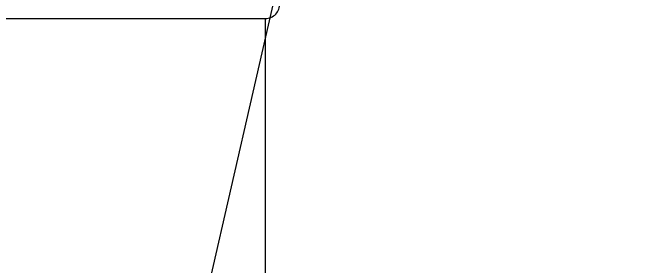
# Model space of a CAD drawing. Extents: x 39751 to 116307, y -36149 to -14965.
# Drawn here: x 44301.7 to 44754.4, y -31737.7 to -31559.9 of the extents above; entities that cross this region are included whole.
import ezdxf

# ---------------------------------------------------------------- set-up
doc = ezdxf.new("R2010")
doc.units = 0
doc.header["$LTSCALE"] = 1500
doc.layers.add('confinea', color=3, linetype='Continuous')
doc.styles.get("Standard").update_dxf_attribs({"font": 'gbenor.shx', "width": 0.9, "bigfont": 'gbcbig.shx'})
doc.dimstyles.get("Standard").update_dxf_attribs({"dimtxt": 3.5, "dimasz": 3, "dimexe": 1, "dimexo": 0, "dimgap": 1, "dimtad": 1, "dimdec": 0, "dimdsep": 46, "dimtxsty": 'Standard', "dimblk": 'CLOSED', "dimcen": 0, "dimadec": 0, "dimazin": 2, "dimtfac": 1, "dimtdec": 0, "dimtofl": 0, "dimtmove": 2, "dimatfit": 3, "dimldrblk": 'NONE', "dimfxl": 0.18, "dimtolj": 1, "dimtzin": 0, "dimarcsym": 0})

msp = doc.modelspace()

# ---------------------------------------------------------------- linework, layer by layer
for p, q in [((44486.65, -31559.85), (44486.65, -31559.85)), ((43743.64, -31563.62), (44479.11, -31563.85)), ((44479.11, -31563.85), (44479.11, -32269.02))]:
    msp.add_line(p, q)
msp.add_arc((44479.11, -31553.85), 10, 269.9817, 4.0447)

# ---------------------------------------------------------------- leaders
at = {"layer": 'confinea', "annotation_type": 0, "has_hookline": 1, "hookline_direction": 0, "text_width": 4073.82}
for points in [[(44056.29, -31787.93), (44606.9, -29723.14), (45050.45, -29723.14)], [(44224.53, -32690.32), (44775.15, -30284.31), (45218.69, -30288.39)]]:
    msp.add_leader(points, dimstyle='Standard', override={"dimscale": 50, "dimgap": 1, "dimtad": 0, "dimldrblk": 'DotBlank', "dimarcsym": 1}, dxfattribs=at)

doc.saveas('drawing.dxf')
